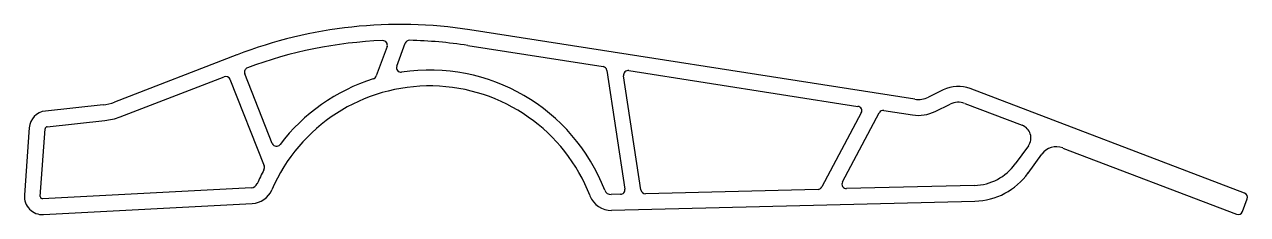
# Model space of a CAD drawing. Extents: x 2047 to 2317, y 1608 to 1651.
import ezdxf

# ---------------------------------------------------------------- set-up
doc = ezdxf.new("R2010")
doc.units = 0
doc.layers.get('0').update_dxf_attribs({"linetype": 'CONTINUOUS'})

msp = doc.modelspace()

# ---------------------------------------------------------------- linework, layer by layer
for p, q in [((2243.78, 1633.96), (2145.31, 1649.35)), ((2126.99, 1645.63), (2124.59, 1639.12)), ((2126.99, 1645.63), (2126.99, 1645.63)), ((2129.12, 1641.28), (2130.99, 1646.37)), ((2144.84, 1645.88), (2174.77, 1641.2)), ((2093.78, 1643.81), (2066.68, 1633.34)), ((2129.12, 1641.28), (2129.12, 1641.28)), ((2175.61, 1640.36), (2179.59, 1614.04)), ((2180.46, 1640.31), (2231.18, 1632.39)), ((2067.94, 1630.08), (2090.94, 1638.96)), ((2092.23, 1638.41), (2099.78, 1619.18)), ((2101.58, 1624.16), (2095.51, 1639.63)), ((2183.15, 1613.89), (2179.33, 1639.16)), ((2250.05, 1636.04), (2246.76, 1634.42)), ((2316.73, 1613.17), (2256.03, 1636.32)), ((2064.14, 1632.73), (2051.38, 1631.36)), ((2064.14, 1632.73), (2064.14, 1632.73)), ((2248.28, 1631.27), (2251.59, 1632.89)), ((2254.79, 1633.05), (2267.51, 1628.2)), ((2051.77, 1627.88), (2064.51, 1629.25)), ((2231.91, 1630.93), (2223.21, 1614.53)), ((2227.75, 1615.63), (2235.9, 1630.97)), ((2231.91, 1630.93), (2231.91, 1630.93)), ((2236.93, 1631.49), (2236.93, 1631.49)), ((2236.93, 1631.49), (2243.23, 1630.51)), ((2047.83, 1627.67), (2046.76, 1612.69)), ((2050.25, 1612.44), (2051.32, 1627.42)), ((2051.77, 1627.88), (2051.77, 1627.88)), ((2268.88, 1623.66), (2265.96, 1619.63)), ((2268.83, 1617.62), (2271.84, 1621.77)), ((2276.5, 1623.16), (2314.95, 1608.5)), ((2227.75, 1615.63), (2227.75, 1615.63)), ((2096.97, 1614.35), (2050.78, 1611.91)), ((2096.97, 1614.35), (2096.97, 1614.35)), ((2222.35, 1614), (2184.17, 1613.04)), ((2256.96, 1614.87), (2228.66, 1614.16)), ((2050.96, 1608.41), (2097.16, 1610.86)), ((2178.63, 1612.9), (2176.59, 1612.84)), ((2176.68, 1609.35), (2257.05, 1611.37)), ((2316.24, 1609.07), (2317.31, 1611.88))]:
    msp.add_line(p, q)
for centre, radius, start, end in [((2129.87, 1550.55), 100, 81.1177, 111.153), ((2129.87, 1550.55), 96.5, 92.2937, 110.4863), ((2126.05, 1645.97), 1, 339.7718, 92.4111), ((2131.93, 1646.03), 1, 88.7634, 159.7733), ((2129.87, 1550.55), 96.5, 81.0777, 88.7631), ((2096.44, 1640.01), 1, 109.9345, 202.2354), ((2130.06, 1640.94), 1, 159.7726, 278.6063), ((2136.42, 1598.91), 41.5, 21.0335, 98.6063), ((2174.62, 1640.22), 1, 8.5957, 81.5541), ((2180.32, 1639.32), 1, 81.6548, 189.6091), ((2091.31, 1638.03), 1, 22.2353, 111.1175), ((2136.42, 1598.91), 41.5, 107.499, 142.9173), ((2123.65, 1639.45), 1, 286.8388, 340.8549), ((2136.42, 1598.91), 38, 21.0161, 156.8061), ((2253.37, 1629.31), 7.5, 69.2278, 116.3048), ((2063.07, 1642.67), 10, 276.1178, 291.1176), ((2231.03, 1631.4), 1, 332.0512, 81.1178), ((2244.54, 1638.9), 5, 261.2564, 296.3716), ((2253.37, 1629.31), 4, 69.2685, 116.5131), ((2051.82, 1627.38), 4, 96.2998, 175.9164), ((2063.07, 1642.67), 13.5, 276.118, 291.1178), ((2236.78, 1630.5), 1, 81.1177, 152.051), ((2244.54, 1638.9), 8.5, 261.1177, 296.1167), ((2051.82, 1627.38), 0.5, 96.118, 175.9167), ((2266.44, 1625.4), 3, 324.52, 69.1177), ((2102.51, 1624.54), 1, 202.2354, 322.9174), ((2275.08, 1619.43), 4, 69.1177, 144.1185), ((2136.42, 1598.91), 41.5, 152.1074, 156.8048), ((2098.86, 1618.8), 1, 331.7615, 22.2353), ((2256.65, 1626.37), 11.5, 271.5463, 324.119), ((2228.64, 1615.16), 1, 152.051, 271.5241), ((2256.65, 1626.37), 15, 271.5242, 324.3435), ((2096.89, 1615.85), 1.5, 273.0287, 336.8061), ((2096.89, 1615.85), 5, 273.0277, 336.8057), ((2176.55, 1614.34), 1.5, 200.862, 271.4442), ((2178.6, 1613.9), 1, 271.5241, 8.5958), ((2184.14, 1614.03), 1, 188.5956, 271.4444), ((2222.33, 1615), 1, 271.5243, 332.0512), ((2316.38, 1612.23), 1, 339.1177, 69.1177), ((2050.75, 1612.41), 4, 175.9162, 273.0288), ((2050.75, 1612.41), 0.5, 175.9164, 273.285), ((2176.55, 1614.34), 5, 201.1143, 271.4443), ((2315.31, 1609.43), 1, 249.1177, 339.1177)]:
    msp.add_arc(centre, radius, start, end)

doc.saveas('drawing.dxf')
